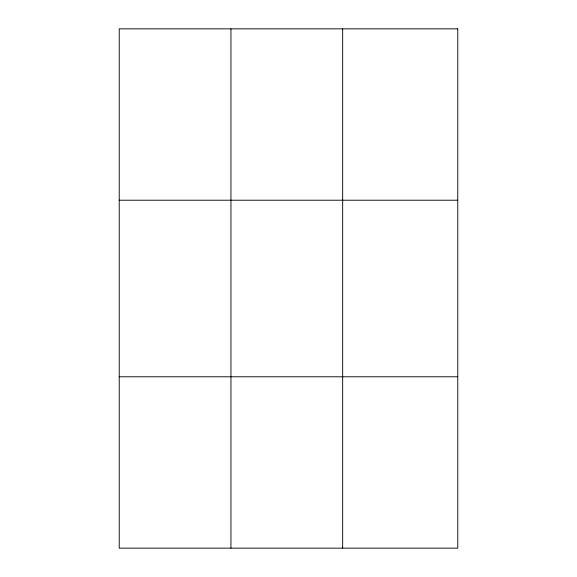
<?xml version="1.0" encoding="UTF-8"?>
<svg xmlns="http://www.w3.org/2000/svg" width="577" height="577" viewBox="0 0 577 577"><rect width="100%" height="100%" fill="white"/><g stroke="black" fill="none" stroke-linecap="round" stroke-linejoin="round"><path stroke-width="0.87" d="M230.944 548.15L230.944 28.85M342.666 548.15L342.666 28.85M119.23 200.219L457.77 200.219M119.23 376.781L457.77 376.781M457.77 28.85L457.77 548.15L119.23 548.15L119.23 28.85L457.77 28.85"/></g></svg>
